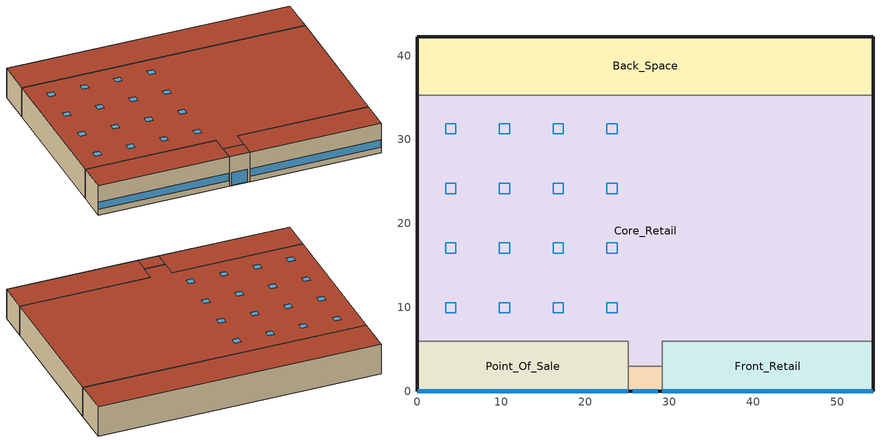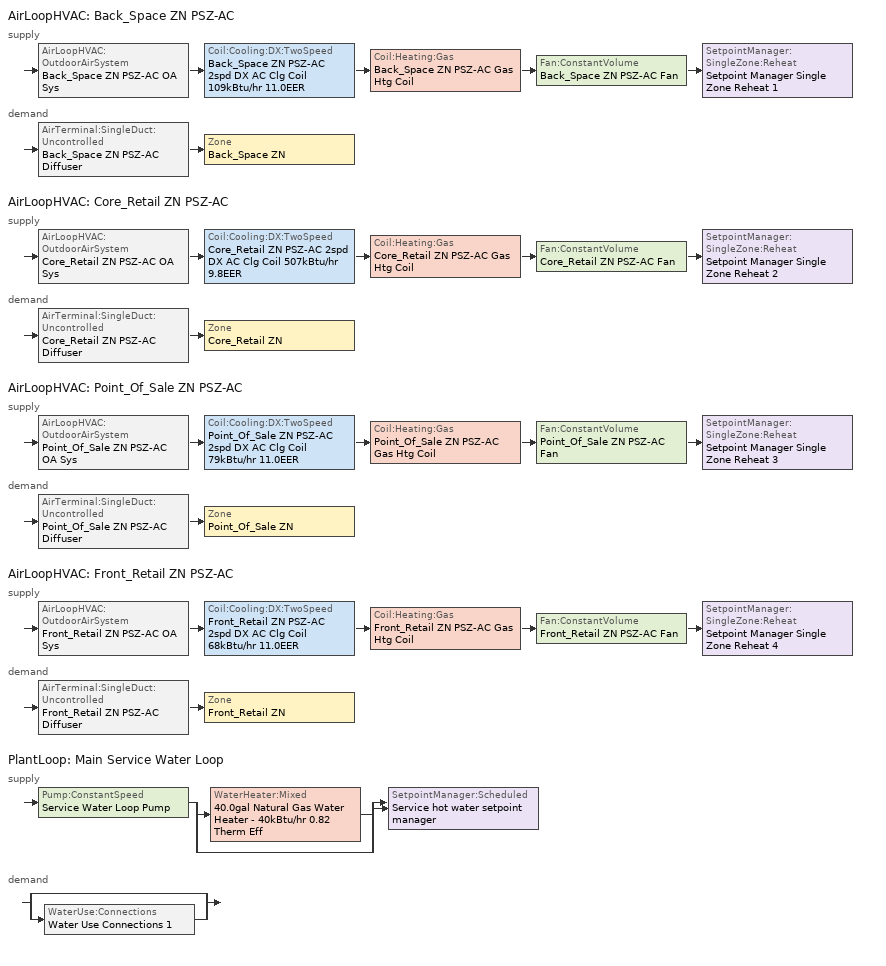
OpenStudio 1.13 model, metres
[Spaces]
Core_Retail
 floor ground: 54.27,35.27 54.27,6 29.14,6 29.14,3 25.14,3 25.14,6 0,6 0,35.27 z0
 wall outside: 54.27,6 54.27,35.27 / 0,35.27 0,6 z0:6.1
 wall to Back_Space: 54.27,35.27 0,35.27 z0:6.1
 wall to Front_Entry: 25.14,3 29.14,3 z0:6.1
 wall to Point_Of_Sale: 0,6 25.14,6 25.14,3 z0:6.1
 wall to Front_Retail: 29.14,3 29.14,6 54.27,6 z0:6.1
 roof outside: 29.14,3 29.14,6 54.27,6 54.27,35.27 0,35.27 0,6 25.14,6 25.14,3 z6.1
 skylight: 23.78,16.46 23.78,17.68 22.56,17.68 22.56,16.46 z6.1; 4.57,30.7 4.57,31.92 3.35,31.92 3.35,30.7 z6.1; 4.57,9.35 4.57,10.57 3.35,10.57 3.35,9.35 z6.1; 4.57,16.46 4.57,17.68 3.35,17.68 3.35,16.46 z6.1; 17.37,16.46 17.37,17.68 16.15,17.68 16.15,16.46 z6.1; 17.37,30.7 17.37,31.92 16.15,31.92 16.15,30.7 z6.1; 17.37,23.58 17.37,24.8 16.15,24.8 16.15,23.58 z6.1; 4.57,23.58 4.57,24.8 3.35,24.8 3.35,23.58 z6.1; 17.37,9.35 17.37,10.57 16.15,10.57 16.15,9.35 z6.1; 10.97,23.58 10.97,24.8 9.75,24.8 9.75,23.58 z6.1; 10.97,9.35 10.97,10.57 9.75,10.57 9.75,9.35 z6.1; 23.78,23.58 23.78,24.8 22.56,24.8 22.56,23.58 z6.1; 23.78,30.7 23.78,31.92 22.56,31.92 22.56,30.7 z6.1; 10.97,16.46 10.97,17.68 9.75,17.68 9.75,16.46 z6.1; 23.78,9.35 23.78,10.57 22.56,10.57 22.56,9.35 z6.1; 10.97,30.7 10.97,31.92 9.75,31.92 9.75,30.7 z6.1
Back_Space
 floor ground: 54.27,42.27 54.27,35.27 0,35.27 0,42.27 z0
 wall outside: 54.27,35.27 54.27,42.27 0,42.27 0,35.27 z0:6.1
 roof outside: 54.27,35.27 54.27,42.27 0,42.27 0,35.27 z6.1
Front_Retail
 floor ground: 54.27,6 54.27,0 29.14,0 29.14,6 z0
 wall outside: 29.14,0 54.27,0 54.27,6 z0:6.1
 wall to Front_Entry: 29.14,3 29.14,0 z0:6.1
 window: 29.19,0 54.22,0 z1.14:2.66
 roof outside: 54.27,0 54.27,6 29.14,6 29.14,0 z6.1
Point_Of_Sale
 floor ground: 25.14,6 25.14,0 0,0 0,6 z0
 wall outside: 0,6 0,0 25.14,0 z0:6.1
 wall to Front_Entry: 25.14,0 25.14,3 z0:6.1
 window: 0.05,0 25.09,0 z1.14:2.66
 roof outside: 25.14,0 25.14,6 0,6 0,0 z6.1
Front_Entry
 floor ground: 29.14,3 29.14,0 25.14,0 25.14,3 z0
 wall outside: 25.14,0 29.14,0 z0:6.1
 window: 25.64,0 28.64,0 z0.05:2.66
 roof outside: 29.14,0 29.14,3 25.14,3 25.14,0 z6.1
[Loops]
AirLoopHVAC 'Back_Space ZN PSZ-AC'
 supply: AirLoopHVAC:OutdoorAirSystem 'Back_Space ZN PSZ-AC OA Sys' > Coil:Cooling:DX:TwoSpeed 'Back_Space ZN PSZ-AC 2spd DX AC Clg Coil 109kBtu/hr 11.0EER' > Coil:Heating:Gas 'Back_Space ZN PSZ-AC Gas Htg Coil' > Fan:ConstantVolume 'Back_Space ZN PSZ-AC Fan' > SetpointManager:SingleZone:Reheat 'Setpoint Manager Single Zone Reheat 1'
 demand: AirTerminal:SingleDuct:Uncontrolled 'Back_Space ZN PSZ-AC Diffuser' > Zone 'Back_Space ZN'
AirLoopHVAC 'Core_Retail ZN PSZ-AC'
 supply: AirLoopHVAC:OutdoorAirSystem 'Core_Retail ZN PSZ-AC OA Sys' > Coil:Cooling:DX:TwoSpeed 'Core_Retail ZN PSZ-AC 2spd DX AC Clg Coil 507kBtu/hr 9.8EER' > Coil:Heating:Gas 'Core_Retail ZN PSZ-AC Gas Htg Coil' > Fan:ConstantVolume 'Core_Retail ZN PSZ-AC Fan' > SetpointManager:SingleZone:Reheat 'Setpoint Manager Single Zone Reheat 2'
 demand: AirTerminal:SingleDuct:Uncontrolled 'Core_Retail ZN PSZ-AC Diffuser' > Zone 'Core_Retail ZN'
AirLoopHVAC 'Point_Of_Sale ZN PSZ-AC'
 supply: AirLoopHVAC:OutdoorAirSystem 'Point_Of_Sale ZN PSZ-AC OA Sys' > Coil:Cooling:DX:TwoSpeed 'Point_Of_Sale ZN PSZ-AC 2spd DX AC Clg Coil 79kBtu/hr 11.0EER' > Coil:Heating:Gas 'Point_Of_Sale ZN PSZ-AC Gas Htg Coil' > Fan:ConstantVolume 'Point_Of_Sale ZN PSZ-AC Fan' > SetpointManager:SingleZone:Reheat 'Setpoint Manager Single Zone Reheat 3'
 demand: AirTerminal:SingleDuct:Uncontrolled 'Point_Of_Sale ZN PSZ-AC Diffuser' > Zone 'Point_Of_Sale ZN'
AirLoopHVAC 'Front_Retail ZN PSZ-AC'
 supply: AirLoopHVAC:OutdoorAirSystem 'Front_Retail ZN PSZ-AC OA Sys' > Coil:Cooling:DX:TwoSpeed 'Front_Retail ZN PSZ-AC 2spd DX AC Clg Coil 68kBtu/hr 11.0EER' > Coil:Heating:Gas 'Front_Retail ZN PSZ-AC Gas Htg Coil' > Fan:ConstantVolume 'Front_Retail ZN PSZ-AC Fan' > SetpointManager:SingleZone:Reheat 'Setpoint Manager Single Zone Reheat 4'
 demand: AirTerminal:SingleDuct:Uncontrolled 'Front_Retail ZN PSZ-AC Diffuser' > Zone 'Front_Retail ZN'
PlantLoop 'Main Service Water Loop'
 supply: Pump:ConstantSpeed 'Service Water Loop Pump' > split
  | WaterHeater:Mixed '40.0gal Natural Gas Water Heater - 40kBtu/hr 0.82 Therm Eff'
  | bypass
  join > SetpointManager:Scheduled 'Service hot water setpoint manager'
 demand: split
  | bypass
  | WaterUse:Connections 'Water Use Connections 1'
[Site]
Chicago Ohare Intl Ap: Latitude {deg}=41.98; Longitude {deg}=-87.92; Time Zone {hr}=-6; Elevation {m}=201; Terrain=City
[Building]
90.1-2013-RetailStandalone-ASHRAE 169-2006-5A created: 2016-12-12 09:30:06 -0700: North Axis {deg}=0; Default Construction Set=90.1-2013 - Retail - ASHRAE 169-2006-5A; Standards Building Type=RetailStandalone
[Site:GroundTemperature:BuildingSurface]
20.66, 20.62, 20.62, 20.65, 20.7, 22.97, 23.33, 23.41, 23.44, 21.17, 20.88, 20.75
[Site:WaterMainsTemperature]
Calculation Method=Correlation; Annual Average Outdoor Air Temperature {C}=9.925; Maximum Difference In Monthly Average Outdoor Air Temperatures {deltaC}=28.7
[SizingPeriod:DesignDay] Barometric Pressure {Pa}=98934; Sky Clearness=0; Rain Indicator=0; Snow Indicator=0; Day of Month=21; Daylight Saving Time Indicator=0; Humidity Indicating Type=Wetbulb; Dry-Bulb Temperature Range Modifier Type=DefaultMultipliers
Name | Maximum Dry-Bulb Temperature {C} | Daily Dry-Bulb Temperature Range {deltaC} | Humidity Indicating Conditions at Maximum Dry-Bulb | Wind Speed {m/s} | Wind Direction {deg} | Month | Day Type | Solar Model Indicator | ASHRAE Taub | ASHRAE Taud
Chicago Ohare Intl Ap Ann Clg .4% Condns DB=>MWB | 33.3 | 10.5 | 23.7 | 5.2 | 230 | 7 | SummerDesignDay | ASHRAETau | 0.455 | 2.05
Chicago Ohare Intl Ap Ann Htg 99.6% Condns DB | -20 | 0 | -20 | 4.9 | 270 | 1 | WinterDesignDay | ASHRAEClearSky
[ClimateZones]
Climate Zone Institution Name 1=ASHRAE; Climate Zone Document Name 1=ANSI/ASHRAE Standard 169; Climate Zone Document Year 1=2006; Climate Zone Value 1=5A; Climate Zone Institution Name 2=CEC; Climate Zone Document Name 2=California Climate Zone Descriptions; Climate Zone Document Year 2=1995
[Material:NoMass] Thermal Absorptance=0.9; Solar Absorptance=0.7
Name | Roughness | Thermal Resistance {m2-K/W} | Visible Absorptance
CP02 CARPET PAD | VeryRough | 0.21648 | 0.8
Typical Insulation R-14.97 | Smooth | 2.63723 | 0.7
Typical Carpet Pad | Smooth | 0.21648 | 0.8
Typical Insulation R-8.72 | Smooth | 1.53614 | 0.7
Typical Insulation R-30.13 | Smooth | 5.30668 | 0.7
Typical Insulation R-1.15 | Smooth | 0.202509 | 0.7
Typical Insulation R-1.15 1 | Smooth | 0.202527 | 0.7
[Material]
Name | Roughness | Thickness {m} | Conductivity {W/m-K} | Density {kg/m3} | Specific Heat {J/kg-K} | Thermal Absorptance | Solar Absorptance | Visible Absorptance
100mm Normalweight concrete floor | MediumSmooth | 0.1016 | 2.31 | 2322 | 832
G01 13mm gypsum board | Smooth | 0.0127 | 0.16 | 800 | 1090 | 0.9 | 0.7 | 0.5
4 in. Normalweight Concrete Floor | MediumRough | 0.1016 | 2.31 | 2322 | 832 | 0.9 | 0.7 | 0.7
1IN Stucco | Smooth | 0.0253 | 0.6918 | 1858 | 837 | 0.9 | 0.7 | 0.92
8IN CONCRETE HW RefBldg | Rough | 0.2032 | 1.311 | 2240 | 836.8 | 0.9 | 0.7 | 0.7
1/2IN Gypsum | Smooth | 0.0127 | 0.16 | 784.9 | 830 | 0.9 | 0.4 | 0.4
Roof Membrane | VeryRough | 0.0095 | 0.16 | 1121.29 | 1460 | 0.9 | 0.77 | 0.7
Metal Roof Surface; F08 Metal surface | Smooth | 0.0008 | 45.28 | 7824 | 500 | 0.9 | 0.7 | 0.7
6 in. Normalweight Concrete Floor | MediumRough | 0.1524 | 2.31 | 2322 | 832 | 0.9 | 0.7 | 0.7
8 in. Concrete Block Basement Wall | MediumRough | 0.2032 | 1.326 | 1842 | 912 | 0.9 | 0.7 | 0.7
G05 25mm wood | MediumSmooth | 0.0254 | 0.15 | 608 | 1630 | 0.9 | 0.5 | 0.5
Std Wood 6inch | MediumSmooth | 0.15 | 0.12 | 540 | 1210 | 0.9 | 0.7 | 0.7
[Construction]
Typical Insulated Exterior Mass Floor R-17.54: Typical Insulation R-14.97, 4 in. Normalweight Concrete Floor, Typical Carpet Pad
Typical Insulated Exterior Mass Wall R-11.11: 1IN Stucco, 8IN CONCRETE HW RefBldg, Typical Insulation R-8.72, 1/2IN Gypsum
Typical IEAD Roof R-31.25: Roof Membrane, Typical Insulation R-30.13, Metal Roof Surface
Typical Interior Floor: 100mm Normalweight concrete floor, CP02 CARPET PAD
Typical Interior Wall: G01 13mm gypsum board, G01 13mm gypsum board
Typical Interior Ceiling: CP02 CARPET PAD, 100mm Normalweight concrete floor
Typical Insulated Carpeted 6in Slab Floor: 6 in. Normalweight Concrete Floor, Typical Carpet Pad
Typical Insulated Basement Mass Wall: 8 in. Concrete Block Basement Wall
U 0.42 SHGC 0.40 Dbl LoE (e2-.1) Tint 6mm/6mm Air: LoE TINT 6MM, AIR 6MM, CLEAR 6MM
Typical Insulated Metal Door R-2.0: F08 Metal surface, Typical Insulation R-1.15
Typical Overhead Door R-2.0: Typical Insulation R-1.15 1
U 0.48 SHGC 0.40 Dbl Ref-D Clr 6mm/13mm: REF D CLEAR 6MM, AIR 13MM, CLEAR 6MM
Typical Interior Window: Clear 3mm
Typical Interior Door; Typical Interior Partition: G05 25mm wood
InteriorFurnishings: Std Wood 6inch
[DefaultConstructionSet]
90.1-2013 - Retail - ASHRAE 169-2006-5A: Default Exterior Surface Constructions=Default Surface Constructions 1; Default Interior Surface Constructions=Default Surface Constructions 2; Default Ground Contact Surface Constructions=Default Surface Constructions 3; Default Exterior SubSurface Constructions=Default Sub Surface Constructions 1; Default Interior SubSurface Constructions=Default Sub Surface Constructions 2; Interior Partition Construction=Typical Interior Partition
[DefaultSurfaceConstructions]
Name | Floor Construction | Wall Construction | Roof Ceiling Construction
Default Surface Constructions 1 | Typical Insulated Exterior Mass Floor R-17.54 | Typical Insulated Exterior Mass Wall R-11.11 | Typical IEAD Roof R-31.25
Default Surface Constructions 2 | Typical Interior Floor | Typical Interior Wall | Typical Interior Ceiling
Default Surface Constructions 3 | Typical Insulated Carpeted 6in Slab Floor | Typical Insulated Basement Mass Wall
[DefaultSubSurfaceConstructions]
Name | Fixed Window Construction | Operable Window Construction | Door Construction | Overhead Door Construction | Skylight Construction | Tubular Daylight Dome Construction | Tubular Daylight Diffuser Construction
Default Sub Surface Constructions 1 | U 0.42 SHGC 0.40 Dbl LoE (e2-.1) Tint 6mm/6mm Air | U 0.42 SHGC 0.40 Dbl LoE (e2-.1) Tint 6mm/6mm Air | Typical Insulated Metal Door R-2.0 | Typical Overhead Door R-2.0 | U 0.48 SHGC 0.40 Dbl Ref-D Clr 6mm/13mm | Typical Interior Window | Typical Interior Window
Default Sub Surface Constructions 2 | Typical Interior Window | Typical Interior Window | Typical Interior Door
[WindowMaterial:Glazing] Optical Data Type=SpectralAverage; Infrared Transmittance at Normal Incidence=0; Front Side Infrared Hemispherical Emissivity=0.84; Conductivity {W/m-K}=0.9; Dirt Correction Factor for Solar and Visible Transmittance=1; Solar Diffusing=No
Name | Thickness {m} | Solar Transmittance at Normal Incidence | Front Side Solar Reflectance at Normal Incidence | Back Side Solar Reflectance at Normal Incidence | Visible Transmittance at Normal Incidence | Front Side Visible Reflectance at Normal Incidence | Back Side Visible Reflectance at Normal Incidence | Back Side Infrared Hemispherical Emissivity
LoE TINT 6MM | 0.006 | 0.36 | 0.093 | 0.2 | 0.5 | 0.035 | 0.054 | 0.1
CLEAR 6MM | 0.006 | 0.775 | 0.071 | 0.071 | 0.881 | 0.08 | 0.08 | 0.84
REF D CLEAR 6MM | 0.006 | 0.429 | 0.308 | 0.379 | 0.334 | 0.453 | 0.505 | 0.82
Clear 3mm | 0.003 | 0.837 | 0.075 | 0.075 | 0.898 | 0.081 | 0.081 | 0.84
[WindowMaterial:Gas] Gas Type=Air
Name | Thickness {m}
AIR 6MM | 0.0063
AIR 13MM | 0.0127
[Space] Building Story=Building Story 1; Part of Total Floor Area=Yes
Name | Space Type | Thermal Zone
Core_Retail | Retail Retail | Core_Retail ZN
Back_Space | Retail Back_Space | Back_Space ZN
Front_Retail | Retail Retail | Front_Retail ZN
Point_Of_Sale | Retail Point_of_Sale | Point_Of_Sale ZN
Front_Entry | Retail Entry | Front_Entry ZN
[SpaceType] Standards Building Type=Retail
Name | Default Schedule Set | Design Specification Outdoor Air Object | Standards Space Type
Retail Back_Space | Retail Back_Space Schedule Set | Retail Back_Space Ventilation | Back_Space
Retail Entry | Retail Entry Schedule Set | Retail Entry Ventilation | Entry
Retail Point_of_Sale | Retail Point_of_Sale Schedule Set | Retail Point_of_Sale Ventilation | Point_of_Sale
Retail Retail | Retail Retail Schedule Set | Retail Retail Ventilation | Retail
[People:Definition] Number of People Calculation Method=People/Area; People per Space Floor Area {person/m2}=0.161459; Fraction Radiant=0.3
Retail Back_Space People Definition; Retail Entry People Definition; Retail Point_of_Sale People Definition; Retail Retail People Definition
[People] Work Efficiency Schedule=Work Efficiency Schedule; Clothing Insulation Schedule=Clothing Schedule; Air Velocity Schedule=Air Velocity Schedule
Name | People Definition | Space or SpaceType
Retail Back_Space People | Retail Back_Space People Definition | Retail Back_Space
Retail Entry People | Retail Entry People Definition | Retail Entry
Retail Point_of_Sale People | Retail Point_of_Sale People Definition | Retail Point_of_Sale
Retail Retail People | Retail Retail People Definition | Retail Retail
[Lights:Definition] Design Level Calculation Method=Watts/Area; Fraction Radiant=0.7; Fraction Visible=0.2
Name | Watts per Space Floor Area {W/m2}
Retail Back_Space Lights Definition | 6.78126
Retail Entry Lights Definition | 9.68752
Retail Point_of_Sale Lights Definition; Retail Retail Lights Definition | 15.5
[Lights]
Name | Lights Definition | Space or SpaceType
Retail Back_Space Lights | Retail Back_Space Lights Definition | Retail Back_Space
Retail Entry Lights | Retail Entry Lights Definition | Retail Entry
Retail Point_of_Sale Lights | Retail Point_of_Sale Lights Definition | Retail Point_of_Sale
Retail Retail Lights | Retail Retail Lights Definition | Retail Retail
[ElectricEquipment:Definition] Design Level Calculation Method=Watts/Area; Fraction Radiant=0.5
Name | Watts per Space Floor Area {W/m2}
Retail Back_Space Elec Equip Definition | 8.07293
Retail Entry Elec Equip Definition; Retail Retail Elec Equip Definition | 3.22917
Retail Point_of_Sale Elec Equip Definition | 21.5278
[ElectricEquipment]
Name | Electric Equipment Definition | Space or SpaceType
Retail Back_Space Elec Equip | Retail Back_Space Elec Equip Definition | Retail Back_Space
Retail Entry Elec Equip | Retail Entry Elec Equip Definition | Retail Entry
Retail Point_of_Sale Elec Equip | Retail Point_of_Sale Elec Equip Definition | Retail Point_of_Sale
Retail Retail Elec Equip | Retail Retail Elec Equip Definition | Retail Retail
[DesignSpecification:OutdoorAir] Outdoor Air Method=Sum; Outdoor Air Flow per Floor Area {m3/s-m2}=0.0006096
Name | Outdoor Air Flow per Person {m3/s-person}
Retail Back_Space Ventilation
Retail Entry Ventilation; Retail Point_of_Sale Ventilation; Retail Retail Ventilation | 0.00353961
[DefaultScheduleSet] Number of People Schedule=RetailStandalone BLDG_OCC_SCH_2010; People Activity Level Schedule=RetailStandalone ACTIVITY_SCH; Electric Equipment Schedule=RetailStandalone BLDG_EQUIP_SCH; Infiltration Schedule=RetailStandalone INFIL_SCH_PNNL
Name | Lighting Schedule
Retail Back_Space Schedule Set | RetailStandalone BLDG_LIGHT_BACK_SCH
Retail Entry Schedule Set | RetailStandalone BLDG_LIGHT_ENTRY_SCH
Retail Point_of_Sale Schedule Set | RetailStandalone BLDG_LIGHT_FRONT_SCH
Retail Retail Schedule Set | RetailStandalone BLDG_LIGHT_SCH
[ThermostatSetpoint:DualSetpoint] Heating Setpoint Temperature Schedule=RetailStandalone HTGSETP_SCH_NO_OPTIMUM
Name | Cooling Setpoint Temperature Schedule
Retail Retail Thermostat 1; Retail Back_Space Thermostat 1; Retail Point_of_Sale Thermostat 1; Retail Retail Thermostat 2 | RetailStandalone CLGSETP_SCH_NO_SETBACK
Retail Entry Thermostat 1 | RetailStandalone FRONT_ENTRY_COOLING
[SpaceInfiltration:DesignFlowRate]
Name | Space or SpaceType | Schedule | Design Flow Rate Calculation Method | Flow per Exterior Surface Area {m3/s-m2} | Constant Term Coefficient | Temperature Term Coefficient | Velocity Term Coefficient | Velocity Squared Term Coefficient | Design Flow Rate {m3/s}
Back_Space Infiltration | Back_Space | RetailStandalone INFIL_SCH_PNNL | Flow/ExteriorArea | 0.000297767 | 0 | 0 | 0.224 | 0
Core_Retail Infiltration | Core_Retail | RetailStandalone INFIL_SCH_PNNL | Flow/ExteriorArea | 0.000103844 | 0 | 0 | 0.224 | 0
Front_Entry Infiltration | Front_Entry | RetailStandalone INFIL_SCH_PNNL | Flow/ExteriorArea | 0.000381719 | 0 | 0 | 0.224 | 0
Front_Retail Infiltration | Front_Retail | RetailStandalone INFIL_SCH_PNNL | Flow/ExteriorArea | 0.000317386 | 0 | 0 | 0.224 | 0
Point_Of_Sale Infiltration | Point_Of_Sale | RetailStandalone INFIL_SCH_PNNL | Flow/ExteriorArea | 0.000317386 | 0 | 0 | 0.224 | 0
Entry door Infiltration | Front_Entry | RetailStandalone INFIL_Door_Opening_SCH | Flow/Space |  |  |  |  |  | 1.41867
[InternalMass:Definition]
Internal Mass Definition 1: Construction=InteriorFurnishings; Design Level Calculation Method=SurfaceArea/Area; Surface Area per Space Floor Area=2
[InternalMass] Internal Mass Definition=Internal Mass Definition 1
Name | Space or SpaceType
Back_Space Mass | Back_Space
Core_Retail Mass | Core_Retail
Point_Of_Sale Mass | Point_Of_Sale
Front_Retail Mass | Front_Retail
Front_Entry Mass | Front_Entry
[ThermalZone] Use Ideal Air Loads=No
Name | Primary Daylighting Control | Fraction of Zone Controlled by Primary Daylighting Control | Thermostat | Secondary Daylighting Control | Fraction of Zone Controlled by Secondary Daylighting Control
Core_Retail ZN | Core_Retail Daylt Sensor 1 | 0.514639 | Retail Retail Thermostat 1
Back_Space ZN |  |  | Retail Back_Space Thermostat 1
Front_Entry ZN |  |  | Retail Entry Thermostat 1
Point_Of_Sale ZN | Point_Of_Sale Daylt Sensor 1 | 0.443333 | Retail Point_of_Sale Thermostat 1 | Point_Of_Sale Daylt Sensor 2 | 0.443333
Front_Retail ZN | Front_Retail Daylt Sensor 1 | 0.443333 | Retail Retail Thermostat 2 | Front_Retail Daylt Sensor 2 | 0.443333
[Sizing:Zone] Zone Cooling Design Supply Air Temperature Input Method=SupplyAirTemperature; Zone Cooling Design Supply Air Temperature {C}=12.8; Zone Cooling Design Supply Air Temperature Difference {deltaC}=11.11; Zone Heating Design Supply Air Temperature Input Method=SupplyAirTemperature; Zone Heating Design Supply Air Temperature Difference {deltaC}=11.11; Zone Heating Design Supply Air Humidity Ratio {kg-H2O/kg-air}=0.008; Cooling Design Air Flow Method=DesignDay; Heating Design Air Flow Method=DesignDay; Account for Dedicated Outdoor Air System=No; Dedicated Outdoor Air System Control Strategy=NeutralSupplyAir; Dedicated Outdoor Air Low Setpoint Temperature for Design {C}=autosize; Dedicated Outdoor Air High Setpoint Temperature for Design {C}=autosize
Name | Zone Heating Design Supply Air Temperature {C} | Zone Cooling Design Supply Air Humidity Ratio {kg-H2O/kg-air}
Core_Retail ZN; Back_Space ZN; Point_Of_Sale ZN; Front_Retail ZN | 40 | 0.0085
Front_Entry ZN | 50 | 0.008
[Zone equipment]
Core_Retail ZN: Core_Retail ZN PSZ-AC Diffuser
Back_Space ZN: Back_Space ZN PSZ-AC Diffuser
Front_Entry ZN: Front_Entry ZN UnitHeater
Point_Of_Sale ZN: Point_Of_Sale ZN PSZ-AC Diffuser
Front_Retail ZN: Front_Retail ZN PSZ-AC Diffuser
[AirLoopHVAC] Availability Schedule=RetailStandalone HVACOperationSchd; Design Supply Air Flow Rate {m3/s}=AutoSize
Name | Availability Manager
Back_Space ZN PSZ-AC | Availability Manager Night Cycle 1
Core_Retail ZN PSZ-AC | Availability Manager Night Cycle 2
Point_Of_Sale ZN PSZ-AC | Availability Manager Night Cycle 3
Front_Retail ZN PSZ-AC | Availability Manager Night Cycle 4
[Sizing:System] Type of Load to Size On=Sensible; Design Outdoor Air Flow Rate {m3/s}=Autosize; Minimum System Air Flow Ratio=1; Preheat Design Temperature {C}=7; Preheat Design Humidity Ratio {kg-H2O/kg-Air}=0.008; Precool Design Temperature {C}=12.8; Precool Design Humidity Ratio {kg-H2O/kg-Air}=0.008; Central Cooling Design Supply Air Temperature {C}=12.8; Central Heating Design Supply Air Temperature {C}=40; Sizing Option=Coincident; 100% Outdoor Air in Cooling=No; 100% Outdoor Air in Heating=No; Central Cooling Design Supply Air Humidity Ratio {kg-H2O/kg-Air}=0.0085; Central Heating Design Supply Air Humidity Ratio {kg-H2O/kg-Air}=0.008; Cooling Design Air Flow Method=DesignDay; Cooling Design Air Flow Rate {m3/s}=0; Heating Design Air Flow Method=DesignDay; Heating Design Air Flow Rate {m3/s}=0; System Outdoor Air Method=ZoneSum; Zone Maximum Outdoor Air Fraction=1; Cooling Supply Air Flow Rate Per Floor Area {m3/s-m2}=0.00996765; Cooling Fraction of Autosized Cooling Supply Air Flow Rate=1; Cooling Supply Air Flow Rate Per Unit Cooling Capacity {m3/s-W}=3.94755e-05; Heating Supply Air Flow Rate Per Floor Area {m3/s-m2}=0.00996765; Heating Fraction of Autosized Heating Supply Air Flow Rate=1; Heating Fraction of Autosized Cooling Supply Air Flow Rate=1; Heating Supply Air Flow Rate Per Unit Heating Capacity {m3/s-W}=3.15882e-05; Cooling Design Capacity Method=CoolingDesignCapacity; Cooling Design Capacity {W}=autosize; Cooling Design Capacity Per Floor Area {W/m2}=234.7; Fraction of Autosized Cooling Design Capacity=1; Heating Design Capacity Method=HeatingDesignCapacity; Heating Design Capacity {W}=autosize; Heating Design Capacity Per Floor Area {W/m2}=157; Fraction of Autosized Heating Design Capacity=1; Central Cooling Capacity Control Method=OnOff
Back_Space ZN PSZ-AC; Core_Retail ZN PSZ-AC; Point_Of_Sale ZN PSZ-AC; Front_Retail ZN PSZ-AC
[SetpointManager:SingleZone:Reheat] Minimum Supply Air Temperature {C}=10; Maximum Supply Air Temperature {C}=50
Name | Control Zone
Setpoint Manager Single Zone Reheat 1 | Back_Space ZN
Setpoint Manager Single Zone Reheat 2 | Core_Retail ZN
Setpoint Manager Single Zone Reheat 3 | Point_Of_Sale ZN
Setpoint Manager Single Zone Reheat 4 | Front_Retail ZN
[Fan:ConstantVolume] Maximum Flow Rate {m3/s}=AutoSize
Name | Availability Schedule | Fan Efficiency | Pressure Rise {Pa} | Motor Efficiency
Back_Space ZN PSZ-AC Fan; Point_Of_Sale ZN PSZ-AC Fan; Front_Retail ZN PSZ-AC Fan | RetailStandalone HVACOperationSchd | 0.56225 | 622.722 | 0.865
Core_Retail ZN PSZ-AC Fan | RetailStandalone HVACOperationSchd | 0.6006 | 1018.77 | 0.924
Front_Entry ZN UnitHeater Fan | RetailStandalone FrontEntry_FanSched | 0.385 | 622.722 | 0.7
[Coil:Heating:Gas] Gas Burner Efficiency=0.8; Nominal Capacity {W}=AutoSize; Parasitic Electric Load {W}=0; Parasitic Gas Load {W}=0
Name | Availability Schedule
Back_Space ZN PSZ-AC Gas Htg Coil; Core_Retail ZN PSZ-AC Gas Htg Coil; Point_Of_Sale ZN PSZ-AC Gas Htg Coil; Front_Retail ZN PSZ-AC Gas Htg Coil | Always On Discrete
Front_Entry ZN UnitHeater Gas Htg Coil | RetailStandalone FrontEntry_FanSched
[Coil:Cooling:DX:TwoSpeed] Availability Schedule=Always On Discrete; Rated High Speed Total Cooling Capacity {W}=Autosize; Rated High Speed Sensible Heat Ratio=Autosize; Rated High Speed Air Flow Rate {m3/s}=Autosize; Rated Low Speed Total Cooling Capacity {W}=Autosize; Rated Low Speed Sensible Heat Ratio=0.69; Condenser Type=AirCooled; High Speed Evaporative Condenser Effectiveness=0; High Speed Evaporative Condenser Air Flow Rate {m3/s}=Autosize; High Speed Evaporative Condenser Pump Rated Power Consumption {W}=Autosize; Low Speed Evaporative Condenser Effectiveness=0; Low Speed Evaporative Condenser Air Flow Rate {m3/s}=Autosize; Low Speed Evaporative Condenser Pump Rated Power Consumption {W}=Autosize; Basin Heater Capacity {W/K}=10; Basin Heater Setpoint Temperature {C}=2
Name | Rated High Speed COP {W/W} | Total Cooling Capacity Function of Temperature Curve | Total Cooling Capacity Function of Flow Fraction Curve | Energy Input Ratio Function of Temperature Curve | Energy Input Ratio Function of Flow Fraction Curve | Part Load Fraction Correlation Curve | Rated Low Speed COP {W/W} | Low Speed Total Cooling Capacity Function of Temperature Curve | Low Speed Energy Input Ratio Function of Temperature Curve
Back_Space ZN PSZ-AC 2spd DX AC Clg Coil 109kBtu/hr 11.0EER | 3.81171 | CoilClgDXQRatio_fTwbToadbSI | CoilClgDXDblQRatio_fCFMRatio | CoilClgDXEIRRatio_fTwbToadbSI | CoilClgDXDblEIRRatio_fCFMRatio | CoilClgDXEIRRatio_fQFrac | 3.81171 | CoilClgDXQRatio_fTwbToadbSI 1 | CoilClgDXEIRRatio_fTwbToadbSI 1
Core_Retail ZN PSZ-AC 2spd DX AC Clg Coil 507kBtu/hr 9.8EER | 3.70222 | CoilClgDXQRatio_fTwbToadbSI 2 | CoilClgDXDblQRatio_fCFMRatio 1 | CoilClgDXEIRRatio_fTwbToadbSI 2 | CoilClgDXDblEIRRatio_fCFMRatio 1 | CoilClgDXEIRRatio_fQFrac 1 | 3.70222 | CoilClgDXQRatio_fTwbToadbSI 3 | CoilClgDXEIRRatio_fTwbToadbSI 3
Point_Of_Sale ZN PSZ-AC 2spd DX AC Clg Coil 79kBtu/hr 11.0EER | 3.78647 | CoilClgDXQRatio_fTwbToadbSI 6 | CoilClgDXDblQRatio_fCFMRatio 3 | CoilClgDXEIRRatio_fTwbToadbSI 6 | CoilClgDXDblEIRRatio_fCFMRatio 3 | CoilClgDXEIRRatio_fQFrac 3 | 3.78647 | CoilClgDXQRatio_fTwbToadbSI 7 | CoilClgDXEIRRatio_fTwbToadbSI 7
Front_Retail ZN PSZ-AC 2spd DX AC Clg Coil 68kBtu/hr 11.0EER | 3.77698 | CoilClgDXQRatio_fTwbToadbSI 4 | CoilClgDXDblQRatio_fCFMRatio 2 | CoilClgDXEIRRatio_fTwbToadbSI 4 | CoilClgDXDblEIRRatio_fCFMRatio 2 | CoilClgDXEIRRatio_fQFrac 2 | 3.77698 | CoilClgDXQRatio_fTwbToadbSI 5 | CoilClgDXEIRRatio_fTwbToadbSI 5
[Controller:OutdoorAir] Minimum Outdoor Air Flow Rate {m3/s}=Autosize; Maximum Outdoor Air Flow Rate {m3/s}=Autosize; Economizer Control Type=DifferentialDryBulb; Economizer Control Action Type=ModulateFlow; Lockout Type=NoLockout; Minimum Limit Type=FixedMinimum; Minimum Outdoor Air Schedule=RetailStandalone HVACOperationSchd; Maximum Fraction of Outdoor Air Schedule=RetailStandalone PSZ_Econ_MaxOAFrac_Sch; High Humidity Control=No; Heat Recovery Bypass Control Type=BypassWhenOAFlowGreaterThanMinimum
Name | Controller Mechanical Ventilation
Back_Space ZN PSZ-AC OA Sys Controller | Controller Mechanical Ventilation 1
Core_Retail ZN PSZ-AC OA Sys Controller | Controller Mechanical Ventilation 2
Point_Of_Sale ZN PSZ-AC OA Sys Controller | Controller Mechanical Ventilation 3
Front_Retail ZN PSZ-AC OA Sys Controller | Controller Mechanical Ventilation 4
[Controller:MechanicalVentilation] Availability Schedule=Always On Discrete; System Outdoor Air Method=ZoneSum
Controller Mechanical Ventilation 1; Controller Mechanical Ventilation 2; Controller Mechanical Ventilation 3; Controller Mechanical Ventilation 4
[AirLoopHVAC:OutdoorAirSystem]
Name | Controller
Back_Space ZN PSZ-AC OA Sys | Back_Space ZN PSZ-AC OA Sys Controller
Core_Retail ZN PSZ-AC OA Sys | Core_Retail ZN PSZ-AC OA Sys Controller
Point_Of_Sale ZN PSZ-AC OA Sys | Point_Of_Sale ZN PSZ-AC OA Sys Controller
Front_Retail ZN PSZ-AC OA Sys | Front_Retail ZN PSZ-AC OA Sys Controller
[AvailabilityManager:NightCycle] Control Type=CycleOnAny; Thermostat Tolerance {deltaC}=1; Cycling Run Time {s}=3600
Availability Manager Night Cycle 1; Availability Manager Night Cycle 2; Availability Manager Night Cycle 3; Availability Manager Night Cycle 4
[AirTerminal:SingleDuct:Uncontrolled] Availability Schedule=Always On Discrete; Maximum Air Flow Rate {m3/s}=AutoSize
Back_Space ZN PSZ-AC Diffuser; Core_Retail ZN PSZ-AC Diffuser; Point_Of_Sale ZN PSZ-AC Diffuser; Front_Retail ZN PSZ-AC Diffuser
[ZoneHVAC:UnitHeater]
Front_Entry ZN UnitHeater: Availability Schedule=RetailStandalone FrontEntry_FanSched; Supply Air Fan=Front_Entry ZN UnitHeater Fan; Maximum Supply Air Flow Rate {m3/s}=autosize; Fan Control Type=OnOff; Heating Coil=Front_Entry ZN UnitHeater Gas Htg Coil; Minimum Hot Water Flow Rate {m3/s}=0; Heating Convergence Tolerance=0.001
[PlantLoop]
Main Service Water Loop: Maximum Loop Temperature {C}=60; Minimum Loop Temperature {C}=10; Plant Loop Volume {m3}=Autocalculate; Load Distribution Scheme=Optimal
[Sizing:Plant]
Main Service Water Loop: Loop Type=Heating; Design Loop Exit Temperature {C}=60; Loop Design Temperature Difference {deltaC}=5; Sizing Option=NonCoincident; Zone Timesteps in Averaging Window=1; Coincident Sizing Factor Mode=None
[SetpointManager:Scheduled]
Service hot water setpoint manager: Control Variable=Temperature; Schedule=Service Water Loop Temp - 140F
[Pump:ConstantSpeed]
Service Water Loop Pump: Rated Flow Rate {m3/s}=autosize; Rated Pump Head {Pa}=0.001; Rated Power Consumption {W}=autosize; Motor Efficiency=0.7; Fraction of Motor Inefficiencies to Fluid Stream=0; Pump Control Type=Intermittent
[WaterHeater:Mixed]
40.0gal Natural Gas Water Heater - 40kBtu/hr 0.82 Therm Eff: Tank Volume {m3}=0.151416; Setpoint Temperature Schedule=Service Water Loop Temp - 140F; Deadband Temperature Difference {deltaC}=2; Maximum Temperature Limit {C}=82.2222; Heater Control Type=Cycle; Heater Maximum Capacity {W}=11722.8; Heater Fuel Type=NaturalGas; Heater Thermal Efficiency=0.82; Off Cycle Parasitic Fuel Consumption Rate {W}=1860.12; Off Cycle Parasitic Fuel Type=NaturalGas; Off Cycle Parasitic Heat Fraction to Tank=0.8; On Cycle Parasitic Fuel Consumption Rate {W}=1860.12; On Cycle Parasitic Fuel Type=NaturalGas; On Cycle Parasitic Heat Fraction to Tank=0; Ambient Temperature Indicator=Schedule; Ambient Temperature Schedule=Water Heater Ambient Temp Schedule - 70F; Off Cycle Loss Coefficient to Ambient Temperature {W/K}=2.26235; On Cycle Loss Coefficient to Ambient Temperature {W/K}=2.26235; Use Side Effectiveness=1; Source Side Effectiveness=1; Use Side Design Flow Rate {m3/s}=autosize; Source Side Design Flow Rate {m3/s}=autosize; Indirect Water Heating Recovery Time {hr}=1.5
[WaterUse:Connections]
Water Use Connections 1: Water Use Equipment Name 1=Main Service Water Use 0.3gal/min
[WaterUse:Equipment:Definition]
Main Service Water Use Def 0.3gal/min: Peak Flow Rate {m3/s}=1.89271e-05; Target Temperature Schedule=Mixed Water At Faucet Temp - 120F; Sensible Fraction Schedule=Fraction Sensible - 0.2; Latent Fraction Schedule=Fraction Latent - 0.05
[WaterUse:Equipment]
Main Service Water Use 0.3gal/min: Water Use Equipment Definition=Main Service Water Use Def 0.3gal/min; Flow Rate Fraction Schedule=RetailStandalone BLDG_SWH_SCH
[Exterior:Lights:Definition]
Name | Design Level {W}
Occ Sensing Exterior Lights Def | 4365.06
NonDimming Exterior Lights Def | 379.58
[Exterior:Lights] Control Option=AstronomicalClock
Name | Exterior Lights Definition | Schedule
Occ Sensing Exterior Lights Def | Occ Sensing Exterior Lights Def | RetailStandalone Exterior_lighting_schedule_b
NonDimming Exterior Lights Def | NonDimming Exterior Lights Def | RetailStandalone Exterior_lighting_schedule_a
[BuildingStory]
Building Story 1: Nominal Z Coordinate {m}=0
[HeatExchanger:AirToAir:SensibleAndLatent]
Core_Retail ZN PSZ-AC ERV: Availability Schedule=Always On Discrete; Nominal Supply Air Flow Rate {m3/s}=autosize; Sensible Effectiveness at 100% Heating Air Flow=0.5; Latent Effectiveness at 100% Heating Air Flow=0.5; Sensible Effectiveness at 75% Heating Air Flow=0.5; Latent Effectiveness at 75% Heating Air Flow=0.5; Sensible Effectiveness at 100% Cooling Air Flow=0.5; Latent Effectiveness at 100% Cooling Air Flow=0.5; Sensible Effectiveness at 75% Cooling Air Flow=0.5; Latent Effectiveness at 75% Cooling Air Flow=0.5; Nominal Electric Power {W}=1406.31; Supply Air Outlet Temperature Control=Yes; Heat Exchanger Type=Rotary; Frost Control Type=ExhaustOnly; Threshold Temperature {C}=-23.3; Initial Defrost Time Fraction=0.167; Rate of Defrost Time Fraction Increase {1/K}=1.44; Economizer Lockout=Yes
[SetpointManager:OutdoorAirPretreat]
Setpoint Manager Outdoor Air Pretreat 1: Minimum Setpoint Temperature {C}=-99; Maximum Setpoint Temperature {C}=99; Minimum Setpoint Humidity Ratio {kgWater/kgDryAir}=1e-005; Maximum Setpoint Humidity Ratio {kgWater/kgDryAir}=1
[Daylighting:Control] Position Z-Coordinate {m}=0.9144; Illuminance Setpoint {lux}=300; Lighting Control Type=Stepped; Number of Stepped Control Steps=3
Name | Space | Position X-Coordinate {m} | Position Y-Coordinate {m}
Core_Retail Daylt Sensor 1 | Core_Retail | 3.9624 | 3.9624
Front_Retail Daylt Sensor 1; Front_Retail Daylt Sensor 2 | Front_Retail | 12.5675 | 2.66
Point_Of_Sale Daylt Sensor 1; Point_Of_Sale Daylt Sensor 2 | Point_Of_Sale | 12.5675 | 2.66
[Schedule:Ruleset]
Name | Default Day Schedule | Summer Design Day Schedule | Winter Design Day Schedule
Clothing Schedule | Clothing Schedule Default Winter Clothes
Air Velocity Schedule | Air Velocity Schedule Default
Work Efficiency Schedule | Work Efficiency Schedule Default
RetailStandalone BLDG_OCC_SCH_2010 | RetailStandalone BLDG_OCC_SCH_2010 Default | RetailStandalone BLDG_OCC_SCH_2010 Summer Design Day | RetailStandalone BLDG_OCC_SCH_2010 Winter Design Day
RetailStandalone ACTIVITY_SCH | RetailStandalone ACTIVITY_SCH Default | RetailStandalone ACTIVITY_SCH Summer Design Day | RetailStandalone ACTIVITY_SCH Winter Design Day
RetailStandalone BLDG_LIGHT_BACK_SCH | RetailStandalone BLDG_LIGHT_BACK_SCH Default | RetailStandalone BLDG_LIGHT_BACK_SCH Summer Design Day | RetailStandalone BLDG_LIGHT_BACK_SCH Winter Design Day
RetailStandalone BLDG_EQUIP_SCH | RetailStandalone BLDG_EQUIP_SCH Default | RetailStandalone BLDG_EQUIP_SCH Summer Design Day | RetailStandalone BLDG_EQUIP_SCH Winter Design Day
RetailStandalone INFIL_SCH_PNNL | RetailStandalone INFIL_SCH_PNNL Default | RetailStandalone INFIL_SCH_PNNL Summer Design Day | RetailStandalone INFIL_SCH_PNNL Winter Design Day
RetailStandalone HTGSETP_SCH_NO_OPTIMUM | RetailStandalone HTGSETP_SCH_NO_OPTIMUM Default | RetailStandalone HTGSETP_SCH_NO_OPTIMUM Summer Design Day | RetailStandalone HTGSETP_SCH_NO_OPTIMUM Winter Design Day
RetailStandalone CLGSETP_SCH_NO_SETBACK | RetailStandalone CLGSETP_SCH_NO_SETBACK Default | RetailStandalone CLGSETP_SCH_NO_SETBACK Summer Design Day | RetailStandalone CLGSETP_SCH_NO_SETBACK Winter Design Day
RetailStandalone BLDG_LIGHT_ENTRY_SCH | RetailStandalone BLDG_LIGHT_ENTRY_SCH Default | RetailStandalone BLDG_LIGHT_ENTRY_SCH Summer Design Day | RetailStandalone BLDG_LIGHT_ENTRY_SCH Winter Design Day
RetailStandalone FRONT_ENTRY_COOLING | RetailStandalone FRONT_ENTRY_COOLING Default | RetailStandalone FRONT_ENTRY_COOLING Summer Design Day | RetailStandalone FRONT_ENTRY_COOLING Winter Design Day
RetailStandalone BLDG_LIGHT_FRONT_SCH | RetailStandalone BLDG_LIGHT_FRONT_SCH Default | RetailStandalone BLDG_LIGHT_FRONT_SCH Summer Design Day | RetailStandalone BLDG_LIGHT_FRONT_SCH Winter Design Day
RetailStandalone BLDG_LIGHT_SCH | RetailStandalone BLDG_LIGHT_SCH Default | RetailStandalone BLDG_LIGHT_SCH Summer Design Day | RetailStandalone BLDG_LIGHT_SCH Winter Design Day
RetailStandalone HVACOperationSchd | RetailStandalone HVACOperationSchd Default | RetailStandalone HVACOperationSchd Summer Design Day | RetailStandalone HVACOperationSchd Winter Design Day
RetailStandalone PSZ_Econ_MaxOAFrac_Sch | RetailStandalone PSZ_Econ_MaxOAFrac_Sch Default | RetailStandalone PSZ_Econ_MaxOAFrac_Sch Summer Design Day | RetailStandalone PSZ_Econ_MaxOAFrac_Sch Winter Design Day
RetailStandalone FrontEntry_FanSched | RetailStandalone FrontEntry_FanSched Default | RetailStandalone FrontEntry_FanSched Summer Design Day | RetailStandalone FrontEntry_FanSched Winter Design Day
RetailStandalone INFIL_Door_Opening_SCH | RetailStandalone INFIL_Door_Opening_SCH Default | RetailStandalone INFIL_Door_Opening_SCH Summer Design Day | RetailStandalone INFIL_Door_Opening_SCH Winter Design Day
Service Water Loop Temp - 140F | Service Water Loop Temp - 140F Default
Water Heater Ambient Temp Schedule - 70F | Water Heater Ambient Temp Schedule - 70F Default
Fraction Sensible - 0.2 | Schedule Day 35
Fraction Latent - 0.05 | Schedule Day 36
Mixed Water At Faucet Temp - 120F | Schedule Day 37
RetailStandalone BLDG_SWH_SCH | RetailStandalone BLDG_SWH_SCH Default | RetailStandalone BLDG_SWH_SCH Summer Design Day | RetailStandalone BLDG_SWH_SCH Winter Design Day
RetailStandalone Exterior_lighting_schedule_b | RetailStandalone Exterior_lighting_schedule_b Default | RetailStandalone Exterior_lighting_schedule_b Summer Design Day | RetailStandalone Exterior_lighting_schedule_b Winter Design Day
RetailStandalone Exterior_lighting_schedule_a | RetailStandalone Exterior_lighting_schedule_a Default | RetailStandalone Exterior_lighting_schedule_a Summer Design Day | RetailStandalone Exterior_lighting_schedule_a Winter Design Day
[Schedule:Day]
Clothing Schedule Default Winter Clothes; RetailStandalone BLDG_OCC_SCH_2010 Summer Design Day; RetailStandalone BLDG_LIGHT_BACK_SCH Summer Design Day; RetailStandalone BLDG_EQUIP_SCH Summer Design Day; RetailStandalone BLDG_LIGHT_ENTRY_SCH Summer Design Day; RetailStandalone BLDG_LIGHT_FRONT_SCH Summer Design Day; RetailStandalone BLDG_LIGHT_SCH Summer Design Day; RetailStandalone FrontEntry_FanSched Default; RetailStandalone FrontEntry_FanSched Winter Design Day; RetailStandalone FrontEntry_FanSched Summer Design Day: 24, 0, 1
Clothing Schedule Summer Clothes: 24, 0, 0.5
Air Velocity Schedule Default; Schedule Day 35: 24, 0, 0.2
Work Efficiency Schedule Default; RetailStandalone BLDG_OCC_SCH_2010 Winter Design Day; RetailStandalone BLDG_LIGHT_BACK_SCH Winter Design Day; RetailStandalone BLDG_EQUIP_SCH Winter Design Day; RetailStandalone BLDG_LIGHT_ENTRY_SCH Winter Design Day; RetailStandalone BLDG_LIGHT_FRONT_SCH Winter Design Day; RetailStandalone BLDG_LIGHT_SCH Winter Design Day: 24, 0, 0
RetailStandalone BLDG_OCC_SCH_2010 Default: 9, 0, 0, 10, 0, 0.1, 12, 0, 0.2, 17, 0, 0.4, 18, 0, 0.2, 19, 0, 0.1, 24, 0, 0
RetailStandalone BLDG_OCC_SCH_2010 Sat Day: 7, 0, 0, 8, 0, 0.1, 9, 0, 0.2, 10, 0, 0.5, 11, 0, 0.6, 17, 0, 0.8, 18, 0, 0.6, 21, 0, 0.2, 22, 0, 0.1, 24, 0, 0
RetailStandalone BLDG_OCC_SCH_2010 Wkdy Day: 7, 0, 0, 8, 0, 0.1, 9, 0, 0.2, 11, 0, 0.5, 15, 0, 0.7, 16, 0, 0.8, 17, 0, 0.7, 19, 0, 0.5, 21, 0, 0.3, 24, 0, 0
RetailStandalone ACTIVITY_SCH Default; RetailStandalone ACTIVITY_SCH Winter Design Day; RetailStandalone ACTIVITY_SCH Summer Design Day: 24, 0, 120
RetailStandalone BLDG_LIGHT_BACK_SCH Default; RetailStandalone BLDG_LIGHT_ENTRY_SCH Default; RetailStandalone BLDG_LIGHT_FRONT_SCH Default; RetailStandalone BLDG_LIGHT_SCH Default: 9, 0, 0.05, 10, 0, 0.1, 12, 0, 0.4, 17, 0, 0.6, 18, 0, 0.4, 19, 0, 0.2, 24, 0, 0.05
RetailStandalone BLDG_LIGHT_BACK_SCH Sat Day; RetailStandalone BLDG_LIGHT_ENTRY_SCH Sat Day; RetailStandalone BLDG_LIGHT_FRONT_SCH Sat Day; RetailStandalone BLDG_LIGHT_SCH Sat Day: 7, 0, 0.05, 8, 0, 0.1, 9, 0, 0.3, 10, 0, 0.6, 18, 0, 0.9, 19, 0, 0.5, 21, 0, 0.3, 22, 0, 0.1, 24, 0, 0.05
RetailStandalone BLDG_LIGHT_BACK_SCH Wkdy Day; RetailStandalone BLDG_LIGHT_ENTRY_SCH Wkdy Day; RetailStandalone BLDG_LIGHT_FRONT_SCH Wkdy Day; RetailStandalone BLDG_LIGHT_SCH Wkdy Day: 7, 0, 0.05, 8, 0, 0.2, 9, 0, 0.4, 18, 0, 0.9, 21, 0, 0.5, 22, 0, 0.2, 24, 0, 0.05
RetailStandalone BLDG_EQUIP_SCH Default: 9, 0, 0.15, 10, 0, 0.3, 12, 0, 0.6, 17, 0, 0.8, 18, 0, 0.6, 19, 0, 0.4, 24, 0, 0.15
RetailStandalone BLDG_EQUIP_SCH Sat Day: 7, 0, 0.15, 8, 0, 0.3, 9, 0, 0.5, 10, 0, 0.8, 18, 0, 0.9, 19, 0, 0.7, 21, 0, 0.5, 22, 0, 0.3, 24, 0, 0.15
RetailStandalone BLDG_EQUIP_SCH Wkdy Day: 7, 0, 0.2, 8, 0, 0.4, 9, 0, 0.6, 19, 0, 0.9, 21, 0, 0.7, 24, 0, 0.2
RetailStandalone INFIL_SCH_PNNL Default: 8, 0, 1, 19, 0, 0.25, 24, 0, 1
RetailStandalone INFIL_SCH_PNNL Summer Design Day; RetailStandalone INFIL_SCH_PNNL SmrDsn|Wkdy Day: 6, 0, 1, 21, 0, 0.25, 24, 0, 1
RetailStandalone INFIL_SCH_PNNL Winter Design Day; RetailStandalone INFIL_SCH_PNNL WntrDsn|Sat Day: 6, 0, 1, 22, 0, 0.25, 24, 0, 1
RetailStandalone HTGSETP_SCH_NO_OPTIMUM Default: 7, 0, 15.56, 19, 0, 21.11, 24, 0, 15.56
RetailStandalone HTGSETP_SCH_NO_OPTIMUM Sat Day: 5, 0, 15.56, 22, 0, 21.11, 24, 0, 15.56
RetailStandalone HTGSETP_SCH_NO_OPTIMUM Summer Design Day: 24, 0, 15.56
RetailStandalone HTGSETP_SCH_NO_OPTIMUM Wkdy Day: 5, 0, 15.56, 21, 0, 21.11, 24, 0, 15.56
RetailStandalone HTGSETP_SCH_NO_OPTIMUM Winter Design Day: 6, 0, 15.56, 7, 0, 18.33, 21, 0, 21.11, 24, 0, 15.56
RetailStandalone CLGSETP_SCH_NO_SETBACK Default; RetailStandalone CLGSETP_SCH_NO_SETBACK Default|Sat|Wkdy Day: 24, 0, 23.89
RetailStandalone CLGSETP_SCH_NO_SETBACK Summer Design Day: 6, 0, 29.44, 7, 0, 26.67, 21, 0, 23.89, 24, 0, 29.44
RetailStandalone CLGSETP_SCH_NO_SETBACK Winter Design Day: 24, 0, 29.44
RetailStandalone FRONT_ENTRY_COOLING Default; RetailStandalone FRONT_ENTRY_COOLING Winter Design Day; RetailStandalone FRONT_ENTRY_COOLING Summer Design Day: 24, 0, 100
RetailStandalone HVACOperationSchd Default: 8, 0, 0, 19, 0, 1, 24, 0, 0
RetailStandalone HVACOperationSchd Summer Design Day; RetailStandalone HVACOperationSchd SmrDsn|Wkdy Day: 6, 0, 0, 21, 0, 1, 24, 0, 0
RetailStandalone HVACOperationSchd Winter Design Day; RetailStandalone HVACOperationSchd WntrDsn|Sat Day: 6, 0, 0, 22, 0, 1, 24, 0, 0
RetailStandalone PSZ_Econ_MaxOAFrac_Sch Default; RetailStandalone PSZ_Econ_MaxOAFrac_Sch Winter Design Day; RetailStandalone PSZ_Econ_MaxOAFrac_Sch Summer Design Day: 24, 0, 0.7
RetailStandalone INFIL_Door_Opening_SCH Default; RetailStandalone INFIL_Door_Opening_SCH Winter Design Day; RetailStandalone INFIL_Door_Opening_SCH Summer Design Day: 8, 0, 0, 12, 0, 0.144, 18, 0, 1, 20, 0, 0.144, 24, 0, 0
Service Water Loop Temp - 140F Default: 24, 0, 60
Water Heater Ambient Temp Schedule - 70F Default: 24, 0, 21.1111
Schedule Day 36: 24, 0, 0.05
Schedule Day 37: 24, 0, 48.8889
RetailStandalone BLDG_SWH_SCH Default: 9, 0, 0, 10, 0, 0.14, 11, 0, 0.29, 12, 0, 0.31, 14, 0, 0.36, 15, 0, 0.34, 16, 0, 0.35, 17, 0, 0.37, 18, 0, 0.34, 19, 0, 0.25, 24, 0, 0
RetailStandalone BLDG_SWH_SCH Summer Design Day; RetailStandalone BLDG_SWH_SCH SmrDsn|Wkdy Day: 7, 0, 0, 8, 0, 0.15, 9, 0, 0.23, 10, 0, 0.32, 11, 0, 0.41, 12, 0, 0.57, 13, 0, 0.62, 14, 0, 0.61, 15, 0, 0.5, 16, 0, 0.45, 17, 0, 0.46, 18, 0, 0.47, 19, 0, 0.42, 20, 0, 0.34, 21, 0, 0.33, 24, 0, 0
RetailStandalone BLDG_SWH_SCH Winter Design Day; RetailStandalone BLDG_SWH_SCH WntrDsn|Sat Day: 7, 0, 0, 8, 0, 0.2, 9, 0, 0.24, 10, 0, 0.27, 11, 0, 0.42, 12, 0, 0.54, 13, 0, 0.59, 14, 0, 0.6, 15, 0, 0.49, 16, 0, 0.48, 17, 0, 0.47, 18, 0, 0.46, 19, 0, 0.44, 20, 0, 0.36, 21, 0, 0.29, 22, 0, 0.22, 24, 0, 0
RetailStandalone Exterior_lighting_schedule_b Default; RetailStandalone Exterior_lighting_schedule_b Winter Design Day; RetailStandalone Exterior_lighting_schedule_b Summer Design Day: 6, 0, 0.7, 24, 0, 1
RetailStandalone Exterior_lighting_schedule_a Default; RetailStandalone Exterior_lighting_schedule_a Winter Design Day; RetailStandalone Exterior_lighting_schedule_a Summer Design Day: 6, 0, 0, 24, 0, 1
[Schedule:Rule] Date Specification Type=DateRange; Start Day=1
Name | Schedule Ruleset | Rule Order | Day Schedule | Start Month | End Month | End Day | Apply Saturday | Apply Monday | Apply Tuesday | Apply Wednesday | Apply Thursday | Apply Friday
Schedule Rule 1 | Clothing Schedule | 0 | Clothing Schedule Summer Clothes | 5 | 9 | 30
Schedule Rule 2 | RetailStandalone BLDG_OCC_SCH_2010 | 1 | RetailStandalone BLDG_OCC_SCH_2010 Sat Day | 1 | 12 | 31 | Yes
Schedule Rule 3 | RetailStandalone BLDG_OCC_SCH_2010 | 0 | RetailStandalone BLDG_OCC_SCH_2010 Wkdy Day | 1 | 12 | 31 |  | Yes | Yes | Yes | Yes | Yes
Schedule Rule 4 | RetailStandalone BLDG_LIGHT_BACK_SCH | 1 | RetailStandalone BLDG_LIGHT_BACK_SCH Sat Day | 1 | 12 | 31 | Yes
Schedule Rule 5 | RetailStandalone BLDG_LIGHT_BACK_SCH | 0 | RetailStandalone BLDG_LIGHT_BACK_SCH Wkdy Day | 1 | 12 | 31 |  | Yes | Yes | Yes | Yes | Yes
Schedule Rule 6 | RetailStandalone BLDG_EQUIP_SCH | 1 | RetailStandalone BLDG_EQUIP_SCH Sat Day | 1 | 12 | 31 | Yes
Schedule Rule 7 | RetailStandalone BLDG_EQUIP_SCH | 0 | RetailStandalone BLDG_EQUIP_SCH Wkdy Day | 1 | 12 | 31 |  | Yes | Yes | Yes | Yes | Yes
Schedule Rule 8 | RetailStandalone INFIL_SCH_PNNL | 1 | RetailStandalone INFIL_SCH_PNNL SmrDsn|Wkdy Day | 1 | 12 | 31 |  | Yes | Yes | Yes | Yes | Yes
Schedule Rule 9 | RetailStandalone INFIL_SCH_PNNL | 0 | RetailStandalone INFIL_SCH_PNNL WntrDsn|Sat Day | 1 | 12 | 31 | Yes
Schedule Rule 10 | RetailStandalone HTGSETP_SCH_NO_OPTIMUM | 1 | RetailStandalone HTGSETP_SCH_NO_OPTIMUM Sat Day | 1 | 12 | 31 | Yes
Schedule Rule 11 | RetailStandalone HTGSETP_SCH_NO_OPTIMUM | 0 | RetailStandalone HTGSETP_SCH_NO_OPTIMUM Wkdy Day | 1 | 12 | 31 |  | Yes | Yes | Yes | Yes | Yes
Schedule Rule 12 | RetailStandalone CLGSETP_SCH_NO_SETBACK | 0 | RetailStandalone CLGSETP_SCH_NO_SETBACK Default|Sat|Wkdy Day | 1 | 12 | 31 | Yes | Yes | Yes | Yes | Yes | Yes
Schedule Rule 13 | RetailStandalone BLDG_LIGHT_ENTRY_SCH | 1 | RetailStandalone BLDG_LIGHT_ENTRY_SCH Sat Day | 1 | 12 | 31 | Yes
Schedule Rule 14 | RetailStandalone BLDG_LIGHT_ENTRY_SCH | 0 | RetailStandalone BLDG_LIGHT_ENTRY_SCH Wkdy Day | 1 | 12 | 31 |  | Yes | Yes | Yes | Yes | Yes
Schedule Rule 15 | RetailStandalone BLDG_LIGHT_FRONT_SCH | 1 | RetailStandalone BLDG_LIGHT_FRONT_SCH Sat Day | 1 | 12 | 31 | Yes
Schedule Rule 16 | RetailStandalone BLDG_LIGHT_FRONT_SCH | 0 | RetailStandalone BLDG_LIGHT_FRONT_SCH Wkdy Day | 1 | 12 | 31 |  | Yes | Yes | Yes | Yes | Yes
Schedule Rule 17 | RetailStandalone BLDG_LIGHT_SCH | 1 | RetailStandalone BLDG_LIGHT_SCH Sat Day | 1 | 12 | 31 | Yes
Schedule Rule 18 | RetailStandalone BLDG_LIGHT_SCH | 0 | RetailStandalone BLDG_LIGHT_SCH Wkdy Day | 1 | 12 | 31 |  | Yes | Yes | Yes | Yes | Yes
Schedule Rule 19 | RetailStandalone HVACOperationSchd | 1 | RetailStandalone HVACOperationSchd SmrDsn|Wkdy Day | 1 | 12 | 31 |  | Yes | Yes | Yes | Yes | Yes
Schedule Rule 20 | RetailStandalone HVACOperationSchd | 0 | RetailStandalone HVACOperationSchd WntrDsn|Sat Day | 1 | 12 | 31 | Yes
Schedule Rule 23 | RetailStandalone BLDG_SWH_SCH | 1 | RetailStandalone BLDG_SWH_SCH SmrDsn|Wkdy Day | 1 | 12 | 31 |  | Yes | Yes | Yes | Yes | Yes
Schedule Rule 24 | RetailStandalone BLDG_SWH_SCH | 0 | RetailStandalone BLDG_SWH_SCH WntrDsn|Sat Day | 1 | 12 | 31 | Yes
[Schedule:Constant]
Always On Discrete: Value=1
[Curve:Biquadratic] Minimum Value of x=13.89; Maximum Value of x=25; Minimum Value of y=23.89; Maximum Value of y=46.11; Minimum Curve Output=0.77
Name | Coefficient1 Constant | Coefficient2 x | Coefficient3 x**2 | Coefficient4 y | Coefficient5 y**2 | Coefficient6 x*y | Maximum Curve Output
CoilClgDXQRatio_fTwbToadbSI; CoilClgDXQRatio_fTwbToadbSI 1; CoilClgDXQRatio_fTwbToadbSI 2; CoilClgDXQRatio_fTwbToadbSI 3; CoilClgDXQRatio_fTwbToadbSI 4; CoilClgDXQRatio_fTwbToadbSI 5; CoilClgDXQRatio_fTwbToadbSI 6; CoilClgDXQRatio_fTwbToadbSI 7 | 0.86779 | 0.014245 | 0.000554 | -0.007569 | 3.2e-005 | -0.000191 | 1.29
CoilClgDXEIRRatio_fTwbToadbSI; CoilClgDXEIRRatio_fTwbToadbSI 1; CoilClgDXEIRRatio_fTwbToadbSI 2; CoilClgDXEIRRatio_fTwbToadbSI 3; CoilClgDXEIRRatio_fTwbToadbSI 4; CoilClgDXEIRRatio_fTwbToadbSI 5; CoilClgDXEIRRatio_fTwbToadbSI 6; CoilClgDXEIRRatio_fTwbToadbSI 7 | 0.116709 | 0.028458 | -0.000411 | 0.021422 | 0.000162 | -0.00068 | 1.33
[Curve:Cubic]
Name | Coefficient1 Constant | Coefficient2 x | Coefficient3 x**2 | Coefficient4 x**3 | Minimum Value of x | Maximum Value of x | Minimum Curve Output | Maximum Curve Output
CoilClgDXDblQRatio_fCFMRatio; CoilClgDXDblQRatio_fCFMRatio 1; CoilClgDXDblQRatio_fCFMRatio 2; CoilClgDXDblQRatio_fCFMRatio 3 | 0.472786 | 1.243342 | -1.03871 | 0.322578 | -100 | 100 | 0.47
CoilClgDXDblEIRRatio_fCFMRatio; CoilClgDXDblEIRRatio_fCFMRatio 1; CoilClgDXDblEIRRatio_fCFMRatio 2; CoilClgDXDblEIRRatio_fCFMRatio 3 | 1.007948 | 0.345441 | -0.692289 | 0.338899 | 0 | 1
CoilClgDXEIRRatio_fQFrac; CoilClgDXEIRRatio_fQFrac 1; CoilClgDXEIRRatio_fQFrac 2; CoilClgDXEIRRatio_fQFrac 3 | 0 | 5.1091 | -8.5515 | 4.4744 | 0.7 | 1 | 0.92 | 1
